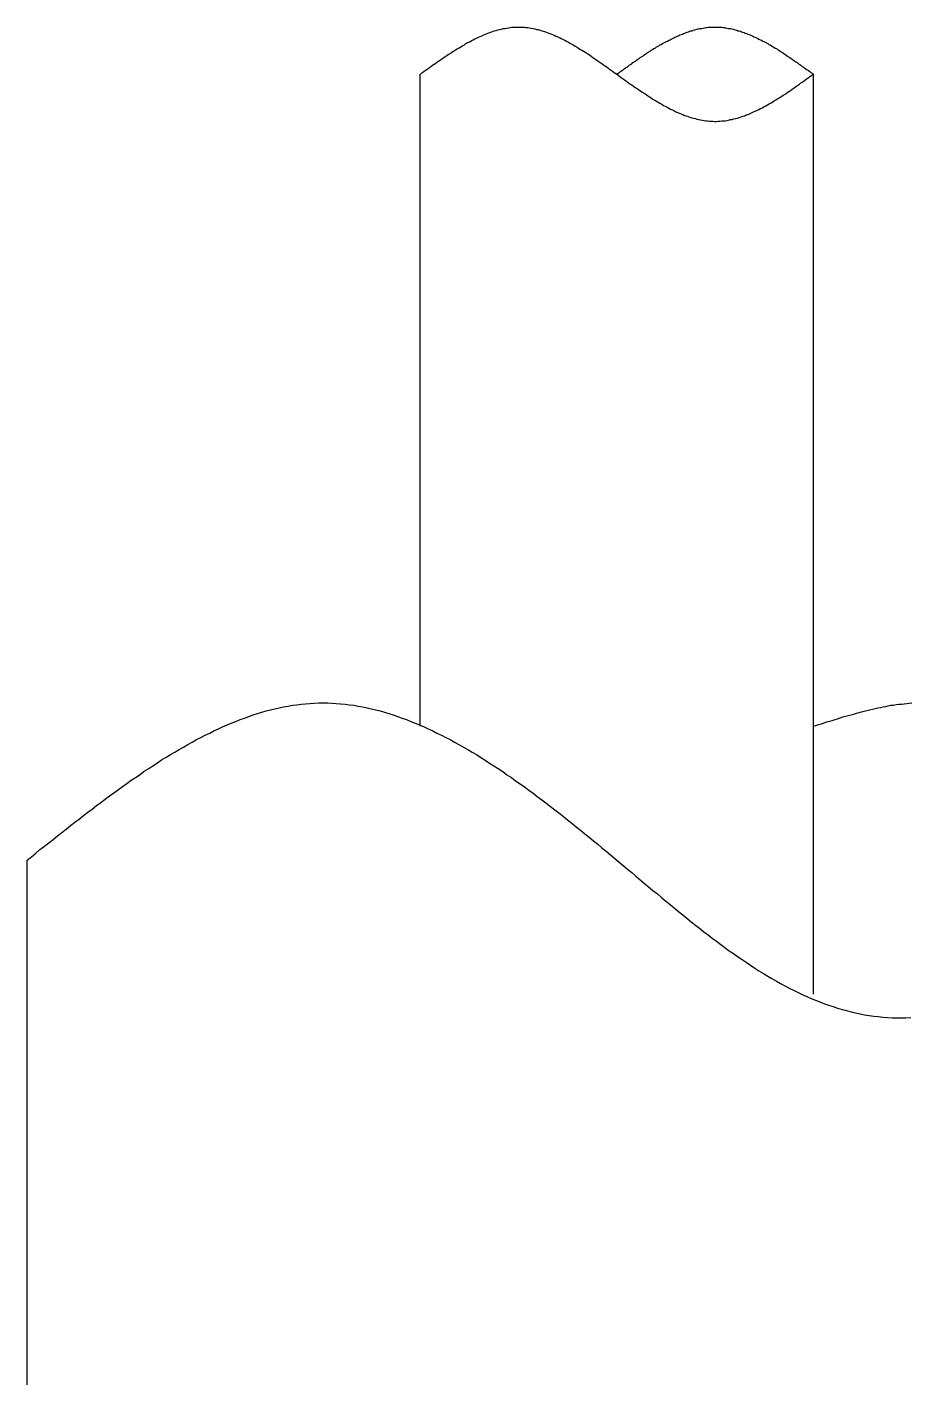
# Model space of a CAD drawing. Extents: x 443 to 1217, y -1921 to -677.
# Drawn here: x 591.05 to 594.7, y -729.96 to -724.38 of the extents above; entities that cross this region are included whole.
import ezdxf

# ---------------------------------------------------------------- set-up
doc = ezdxf.new("R2010")
doc.units = 0
doc.header["$MEASUREMENT"] = 0
doc.layers.add('5', color=7, linetype='CONTINUOUS')

msp = doc.modelspace()

# ---------------------------------------------------------------- linework, layer by layer
at = {"layer": '5', "color": 7}
for p, q in [((592.9816, -724.3997), (592.9892, -724.3976)), ((592.9892, -724.3976), (592.9958, -724.3954)), ((592.9958, -724.3954), (593.0034, -724.3932)), ((593.0034, -724.3932), (593.011, -724.3921)), ((593.011, -724.3921), (593.0187, -724.3899)), ((593.0187, -724.3899), (593.0252, -724.3889)), ((593.0252, -724.3889), (593.0328, -724.3878)), ((593.0328, -724.3878), (593.0405, -724.3867)), ((593.0405, -724.3867), (593.047, -724.3856)), ((593.047, -724.3856), (593.0546, -724.3845)), ((593.0546, -724.3845), (593.0623, -724.3845)), ((593.0623, -724.3845), (593.0688, -724.3834)), ((593.0688, -724.3834), (593.0764, -724.3834)), ((593.0764, -724.3834), (593.0841, -724.3834)), ((593.0841, -724.3834), (593.0906, -724.3834)), ((593.0906, -724.3834), (593.0982, -724.3845)), ((593.0982, -724.3845), (593.1059, -724.3845)), ((593.1059, -724.3845), (593.1124, -724.3856)), ((593.1124, -724.3856), (593.12, -724.3856)), ((593.12, -724.3856), (593.1276, -724.3867)), ((593.1276, -724.3867), (593.1342, -724.3878)), ((593.1342, -724.3878), (593.1418, -724.3899)), ((593.1418, -724.3899), (593.1494, -724.391)), ((593.1494, -724.391), (593.156, -724.3932)), ((593.156, -724.3932), (593.1636, -724.3943)), ((593.1636, -724.3943), (593.1712, -724.3965)), ((593.1712, -724.3965), (593.1778, -724.3987)), ((593.799, -724.3987), (593.8044, -724.3965)), ((593.8044, -724.3965), (593.8088, -724.3954)), ((593.8088, -724.3954), (593.8142, -724.3943)), ((593.8142, -724.3943), (593.8197, -724.3921)), ((593.8197, -724.3921), (593.824, -724.391)), ((593.824, -724.391), (593.8295, -724.3899)), ((593.8295, -724.3899), (593.8349, -724.3889)), ((593.8349, -724.3889), (593.8393, -724.3889)), ((593.8393, -724.3889), (593.8448, -724.3878)), ((593.8448, -724.3878), (593.8502, -724.3867)), ((593.8502, -724.3867), (593.8557, -724.3856)), ((593.8557, -724.3856), (593.86, -724.3856)), ((593.86, -724.3856), (593.8655, -724.3845)), ((593.8655, -724.3845), (593.8709, -724.3845)), ((593.8709, -724.3845), (593.8753, -724.3845)), ((593.8753, -724.3845), (593.8807, -724.3834)), ((593.8807, -724.3834), (593.8862, -724.3834)), ((593.8862, -724.3834), (593.8905, -724.3834)), ((593.8905, -724.3834), (593.896, -724.3834)), ((593.896, -724.3834), (593.9014, -724.3834)), ((593.9014, -724.3834), (593.9058, -724.3834)), ((593.9058, -724.3834), (593.9112, -724.3845)), ((593.9112, -724.3845), (593.9167, -724.3845)), ((593.9167, -724.3845), (593.921, -724.3845)), ((593.921, -724.3845), (593.9265, -724.3856)), ((593.9265, -724.3856), (593.9319, -724.3856)), ((593.9319, -724.3856), (593.9363, -724.3867)), ((593.9363, -724.3867), (593.9417, -724.3878)), ((593.9417, -724.3878), (593.9472, -724.3889)), ((593.9472, -724.3889), (593.9526, -724.3889)), ((593.9526, -724.3889), (593.957, -724.3899)), ((593.957, -724.3899), (593.9625, -724.391)), ((593.9625, -724.391), (593.9679, -724.3921)), ((593.9679, -724.3921), (593.9723, -724.3943)), ((593.9723, -724.3943), (593.9777, -724.3954)), ((593.9777, -724.3954), (593.9832, -724.3965)), ((593.9832, -724.3965), (593.9875, -724.3987)), ((592.8585, -724.4564), (592.865, -724.4521)), ((592.865, -724.4521), (592.8726, -724.4477)), ((592.8726, -724.4477), (592.8803, -724.4444)), ((592.8803, -724.4444), (592.8868, -724.4401)), ((592.8868, -724.4401), (592.8944, -724.4368)), ((592.8944, -724.4368), (592.9021, -724.4324)), ((592.9021, -724.4324), (592.9086, -724.4292)), ((592.9086, -724.4292), (592.9162, -724.4259)), ((592.9162, -724.4259), (592.9239, -724.4226)), ((592.9239, -724.4226), (592.9304, -724.4194)), ((592.9304, -724.4194), (592.938, -724.4161)), ((592.938, -724.4161), (592.9456, -724.4128)), ((592.9456, -724.4128), (592.9522, -724.4096)), ((592.9522, -724.4096), (592.9598, -724.4074)), ((592.9598, -724.4074), (592.9674, -724.4041)), ((592.9674, -724.4041), (592.974, -724.4019)), ((592.974, -724.4019), (592.9816, -724.3997)), ((593.1778, -724.3987), (593.1854, -724.4008)), ((593.1854, -724.4008), (593.193, -724.403)), ((593.193, -724.403), (593.1996, -724.4063)), ((593.1996, -724.4063), (593.2072, -724.4085)), ((593.2072, -724.4085), (593.2148, -724.4117)), ((593.2148, -724.4117), (593.2225, -724.4139)), ((593.2225, -724.4139), (593.229, -724.4172)), ((593.229, -724.4172), (593.2366, -724.4205)), ((593.2366, -724.4205), (593.2443, -724.4237)), ((593.2443, -724.4237), (593.2508, -724.427)), ((593.2508, -724.427), (593.2584, -724.4303)), ((593.2584, -724.4303), (593.2661, -724.4346)), ((593.2661, -724.4346), (593.2726, -724.4379)), ((593.2726, -724.4379), (593.2802, -724.4423)), ((593.2802, -724.4423), (593.2879, -724.4455)), ((593.2879, -724.4455), (593.2944, -724.4499)), ((593.2944, -724.4499), (593.302, -724.4542)), ((593.6715, -724.4553), (593.6769, -724.4521)), ((593.6769, -724.4521), (593.6813, -724.4488)), ((593.6813, -724.4488), (593.6867, -724.4466)), ((593.6867, -724.4466), (593.6922, -724.4433)), ((593.6922, -724.4433), (593.6965, -724.4412)), ((593.6965, -724.4412), (593.702, -724.4379)), ((593.702, -724.4379), (593.7074, -724.4357)), ((593.7074, -724.4357), (593.7118, -724.4335)), ((593.7118, -724.4335), (593.7172, -724.4303)), ((593.7172, -724.4303), (593.7227, -724.4281)), ((593.7227, -724.4281), (593.7271, -724.4259)), ((593.7271, -724.4259), (593.7325, -724.4237)), ((593.7325, -724.4237), (593.7379, -724.4215)), ((593.7379, -724.4215), (593.7434, -724.4183)), ((593.7434, -724.4183), (593.7478, -724.4161)), ((593.7478, -724.4161), (593.7532, -724.4139)), ((593.7532, -724.4139), (593.7587, -724.4128)), ((593.7587, -724.4128), (593.763, -724.4106)), ((593.763, -724.4106), (593.7685, -724.4085)), ((593.7685, -724.4085), (593.7739, -724.4063)), ((593.7739, -724.4063), (593.7783, -724.4052)), ((593.7783, -724.4052), (593.7837, -724.403)), ((593.7837, -724.403), (593.7892, -724.4008)), ((593.7892, -724.4008), (593.7935, -724.3997)), ((593.7935, -724.3997), (593.799, -724.3987)), ((593.9875, -724.3987), (593.993, -724.3997)), ((593.993, -724.3997), (593.9984, -724.4008)), ((593.9984, -724.4008), (594.0028, -724.403)), ((594.0028, -724.403), (594.0082, -724.4052)), ((594.0082, -724.4052), (594.0137, -724.4063)), ((594.0137, -724.4063), (594.018, -724.4085)), ((594.018, -724.4085), (594.0235, -724.4106)), ((594.0235, -724.4106), (594.0289, -724.4128)), ((594.0289, -724.4128), (594.0333, -724.4139)), ((594.0333, -724.4139), (594.0387, -724.4161)), ((594.0387, -724.4161), (594.0442, -724.4183)), ((594.0442, -724.4183), (594.0496, -724.4215)), ((594.0496, -724.4215), (594.054, -724.4237)), ((594.054, -724.4237), (594.0594, -724.4259)), ((594.0594, -724.4259), (594.0649, -724.4281)), ((594.0649, -724.4281), (594.0693, -724.4303)), ((594.0693, -724.4303), (594.0747, -724.4335)), ((594.0747, -724.4335), (594.0802, -724.4357)), ((594.0802, -724.4357), (594.0845, -724.4379)), ((594.0845, -724.4379), (594.09, -724.4412)), ((594.09, -724.4412), (594.0954, -724.4433)), ((594.0954, -724.4433), (594.0998, -724.4466)), ((594.0998, -724.4466), (594.1052, -724.4488)), ((594.1052, -724.4488), (594.1107, -724.4521)), ((594.1107, -724.4521), (594.115, -724.4553)), ((592.7702, -724.5109), (592.7778, -724.5066)), ((592.7778, -724.5066), (592.7854, -724.5011)), ((592.7854, -724.5011), (592.792, -724.4967)), ((592.792, -724.4967), (592.7996, -724.4924)), ((592.7996, -724.4924), (592.8072, -724.4869)), ((592.8072, -724.4869), (592.8138, -724.4826)), ((592.8138, -724.4826), (592.8214, -724.4782)), ((592.8214, -724.4782), (592.829, -724.4739)), ((592.829, -724.4739), (592.8367, -724.4695)), ((592.8367, -724.4695), (592.8432, -724.4651)), ((592.8432, -724.4651), (592.8508, -724.4608)), ((592.8508, -724.4608), (592.8585, -724.4564)), ((593.302, -724.4542), (593.3096, -724.4586)), ((593.3096, -724.4586), (593.3162, -724.463)), ((593.3162, -724.463), (593.3238, -724.4673)), ((593.3238, -724.4673), (593.3314, -724.4717)), ((593.3314, -724.4717), (593.338, -724.476)), ((593.338, -724.476), (593.3456, -724.4804)), ((593.3456, -724.4804), (593.3532, -724.4848)), ((593.3532, -724.4848), (593.3598, -724.4891)), ((593.3598, -724.4891), (593.3674, -724.4946)), ((593.3674, -724.4946), (593.375, -724.4989)), ((593.375, -724.4989), (593.3816, -724.5044)), ((593.3816, -724.5044), (593.3892, -724.5087)), ((593.3892, -724.5087), (593.3968, -724.5142)), ((593.5843, -724.5098), (593.5897, -724.5066)), ((593.5897, -724.5066), (593.5952, -724.5033)), ((593.5952, -724.5033), (593.5995, -724.5)), ((593.5995, -724.5), (593.605, -724.4957)), ((593.605, -724.4957), (593.6104, -724.4924)), ((593.6104, -724.4924), (593.6148, -724.4891)), ((593.6148, -724.4891), (593.6202, -724.4858)), ((593.6202, -724.4858), (593.6257, -724.4826)), ((593.6257, -724.4826), (593.6301, -724.4793)), ((593.6301, -724.4793), (593.6355, -724.476)), ((593.6355, -724.476), (593.641, -724.4728)), ((593.641, -724.4728), (593.6464, -724.4706)), ((593.6464, -724.4706), (593.6508, -724.4673)), ((593.6508, -724.4673), (593.6562, -724.464)), ((593.6562, -724.464), (593.6617, -724.4608)), ((593.6617, -724.4608), (593.666, -724.4575)), ((593.666, -724.4575), (593.6715, -724.4553)), ((594.115, -724.4553), (594.1205, -724.4575)), ((594.1205, -724.4575), (594.1259, -724.4608)), ((594.1259, -724.4608), (594.1303, -724.464)), ((594.1303, -724.464), (594.1357, -724.4673)), ((594.1357, -724.4673), (594.1412, -724.4706)), ((594.1412, -724.4706), (594.1466, -724.4728)), ((594.1466, -724.4728), (594.151, -724.476)), ((594.151, -724.476), (594.1564, -724.4793)), ((594.1564, -724.4793), (594.1619, -724.4826)), ((594.1619, -724.4826), (594.1663, -724.4858)), ((594.1663, -724.4858), (594.1717, -724.4891)), ((594.1717, -724.4891), (594.1771, -724.4924)), ((594.1771, -724.4924), (594.1815, -724.4957)), ((594.1815, -724.4957), (594.187, -724.5)), ((594.187, -724.5), (594.1924, -724.5033)), ((594.1924, -724.5033), (594.1968, -724.5066)), ((594.1968, -724.5066), (594.2022, -724.5098)), ((592.6906, -724.5676), (592.6983, -724.5621)), ((592.6983, -724.5621), (592.7048, -724.5578)), ((592.7048, -724.5578), (592.7124, -724.5523)), ((592.7124, -724.5523), (592.7201, -724.5469)), ((592.7201, -724.5469), (592.7266, -724.5414)), ((592.7266, -724.5414), (592.7342, -724.5371)), ((592.7342, -724.5371), (592.7418, -724.5316)), ((592.7418, -724.5316), (592.7484, -724.5262)), ((592.7484, -724.5262), (592.756, -724.5218)), ((592.756, -724.5218), (592.7636, -724.5164)), ((592.7636, -724.5164), (592.7702, -724.5109)), ((593.3968, -724.5142), (593.4045, -724.5185)), ((593.4045, -724.5185), (593.411, -724.524)), ((593.411, -724.524), (593.4186, -724.5294)), ((593.4186, -724.5294), (593.4263, -724.5338)), ((593.4263, -724.5338), (593.4328, -724.5392)), ((593.4328, -724.5392), (593.4404, -724.5447)), ((593.4404, -724.5447), (593.4481, -724.5491)), ((593.4481, -724.5491), (593.4546, -724.5545)), ((593.4546, -724.5545), (593.4622, -724.56)), ((593.4622, -724.56), (593.4699, -724.5654)), ((593.4699, -724.5654), (593.4764, -724.5709)), ((593.5025, -724.5676), (593.508, -724.5632)), ((593.508, -724.5632), (593.5134, -724.56)), ((593.5134, -724.56), (593.5178, -724.5567)), ((593.5178, -724.5567), (593.5233, -724.5523)), ((593.5233, -724.5523), (593.5287, -724.5491)), ((593.5287, -724.5491), (593.5331, -724.5458)), ((593.5331, -724.5458), (593.5385, -724.5414)), ((593.5385, -724.5414), (593.544, -724.5382)), ((593.544, -724.5382), (593.5494, -724.5349)), ((593.5494, -724.5349), (593.5538, -724.5305)), ((593.5538, -724.5305), (593.5592, -724.5273)), ((593.5592, -724.5273), (593.5647, -724.524)), ((593.5647, -724.524), (593.569, -724.5207)), ((593.569, -724.5207), (593.5745, -724.5164)), ((593.5745, -724.5164), (593.5799, -724.5131)), ((593.5799, -724.5131), (593.5843, -724.5098)), ((594.2022, -724.5098), (594.2077, -724.5131)), ((594.2077, -724.5131), (594.212, -724.5164)), ((594.212, -724.5164), (594.2175, -724.5207)), ((594.2175, -724.5207), (594.2229, -724.524)), ((594.2229, -724.524), (594.2273, -724.5273)), ((594.2273, -724.5273), (594.2327, -724.5305)), ((594.2327, -724.5305), (594.2382, -724.5349)), ((594.2382, -724.5349), (594.2436, -724.5382)), ((594.2436, -724.5382), (594.248, -724.5414)), ((594.248, -724.5414), (594.2534, -724.5458)), ((594.2534, -724.5458), (594.2589, -724.5491)), ((594.2589, -724.5491), (594.2632, -724.5523)), ((594.2632, -724.5523), (594.2687, -724.5567)), ((594.2687, -724.5567), (594.2741, -724.56)), ((594.2741, -724.56), (594.2785, -724.5632)), ((594.2785, -724.5632), (594.284, -724.5676)), ((592.6765, -724.5785), (592.683, -724.573)), ((592.683, -724.573), (592.6906, -724.5676)), ((593.4764, -724.5709), (593.484, -724.5752)), ((593.484, -724.5752), (593.4916, -724.5807)), ((593.4873, -724.5785), (593.4927, -724.5741)), ((593.4916, -724.5807), (593.4982, -724.5861)), ((593.4927, -724.5741), (593.4982, -724.5709)), ((593.4982, -724.5709), (593.5025, -724.5676)), ((593.4982, -724.5861), (593.5058, -724.5916)), ((593.5058, -724.5916), (593.5134, -724.597)), ((593.5134, -724.597), (593.52, -724.6014)), ((593.52, -724.6014), (593.5276, -724.6068)), ((593.5276, -724.6068), (593.5352, -724.6123)), ((593.5352, -724.6123), (593.5418, -724.6177)), ((593.5418, -724.6177), (593.5494, -724.6221)), ((594.2338, -724.6253), (594.2414, -724.6199)), ((594.2414, -724.6199), (594.248, -724.6144)), ((594.248, -724.6144), (594.2556, -724.6101)), ((594.2556, -724.6101), (594.2632, -724.6046)), ((594.2632, -724.6046), (594.2698, -724.5992)), ((594.2698, -724.5992), (594.2774, -724.5937)), ((594.2774, -724.5937), (594.285, -724.5883)), ((594.284, -724.5676), (594.2894, -724.5709)), ((594.285, -724.5883), (594.2916, -724.5839)), ((594.2894, -724.5709), (594.2938, -724.5741)), ((594.2916, -724.5839), (594.2992, -724.5785)), ((594.2938, -724.5741), (594.2992, -724.5785)), ((593.5494, -724.6221), (593.557, -724.6275)), ((593.557, -724.6275), (593.5636, -724.633)), ((593.5636, -724.633), (593.5712, -724.6373)), ((593.5712, -724.6373), (593.5788, -724.6428)), ((593.5788, -724.6428), (593.5854, -724.6471)), ((593.5854, -724.6471), (593.593, -724.6526)), ((593.593, -724.6526), (593.6006, -724.6569)), ((593.6006, -724.6569), (593.6083, -724.6624)), ((593.6083, -724.6624), (593.6148, -724.6668)), ((593.6148, -724.6668), (593.6224, -724.6722)), ((593.6224, -724.6722), (593.6301, -724.6766)), ((593.6301, -724.6766), (593.6366, -724.6809)), ((594.1532, -724.6787), (594.1608, -724.6744)), ((594.1608, -724.6744), (594.1684, -724.6689)), ((594.1684, -724.6689), (594.175, -724.6646)), ((594.175, -724.6646), (594.1826, -724.6602)), ((594.1826, -724.6602), (594.1902, -724.6548)), ((594.1902, -724.6548), (594.1979, -724.6504)), ((594.1979, -724.6504), (594.2044, -724.645)), ((594.2044, -724.645), (594.212, -724.6406)), ((594.212, -724.6406), (594.2197, -724.6352)), ((594.2197, -724.6352), (594.2262, -724.6297)), ((594.2262, -724.6297), (594.2338, -724.6253)), ((593.6366, -724.6809), (593.6442, -724.6853)), ((593.6442, -724.6853), (593.6519, -724.6896)), ((593.6519, -724.6896), (593.6584, -724.694)), ((593.6584, -724.694), (593.666, -724.6984)), ((593.666, -724.6984), (593.6737, -724.7027)), ((593.6737, -724.7027), (593.6802, -724.7071)), ((593.6802, -724.7071), (593.6878, -724.7103)), ((593.6878, -724.7103), (593.6954, -724.7147)), ((593.6954, -724.7147), (593.702, -724.718)), ((593.702, -724.718), (593.7096, -724.7223)), ((593.7096, -724.7223), (593.7172, -724.7256)), ((593.7172, -724.7256), (593.7238, -724.7289)), ((593.7238, -724.7289), (593.7314, -724.7332)), ((594.0518, -724.7343), (594.0594, -724.7311)), ((594.0594, -724.7311), (594.066, -724.7278)), ((594.066, -724.7278), (594.0736, -724.7245)), ((594.0736, -724.7245), (594.0812, -724.7202)), ((594.0812, -724.7202), (594.0878, -724.7169)), ((594.0878, -724.7169), (594.0954, -724.7125)), ((594.0954, -724.7125), (594.103, -724.7093)), ((594.103, -724.7093), (594.1096, -724.7049)), ((594.1096, -724.7049), (594.1172, -724.7005)), ((594.1172, -724.7005), (594.1248, -724.6962)), ((594.1248, -724.6962), (594.1314, -724.6918)), ((594.1314, -724.6918), (594.139, -724.6875)), ((594.139, -724.6875), (594.1466, -724.6831)), ((594.1466, -724.6831), (594.1532, -724.6787)), ((593.7314, -724.7332), (593.739, -724.7365)), ((593.739, -724.7365), (593.7456, -724.7387)), ((593.7456, -724.7387), (593.7532, -724.742)), ((593.7532, -724.742), (593.7608, -724.7452)), ((593.7608, -724.7452), (593.7674, -724.7485)), ((593.7674, -724.7485), (593.775, -724.7507)), ((593.775, -724.7507), (593.7826, -724.7529)), ((593.7826, -724.7529), (593.7892, -724.7561)), ((593.7892, -724.7561), (593.7968, -724.7583)), ((593.7968, -724.7583), (593.8044, -724.7605)), ((593.8044, -724.7605), (593.8121, -724.7616)), ((593.8121, -724.7616), (593.8186, -724.7638)), ((593.8186, -724.7638), (593.8262, -724.7659)), ((593.8262, -724.7659), (593.8339, -724.767)), ((593.8339, -724.767), (593.8404, -724.7681)), ((593.8404, -724.7681), (593.848, -724.7692)), ((593.848, -724.7692), (593.8557, -724.7703)), ((593.8557, -724.7703), (593.8622, -724.7714)), ((593.8622, -724.7714), (593.8698, -724.7725)), ((593.8698, -724.7725), (593.8774, -724.7725)), ((593.8774, -724.7725), (593.884, -724.7725)), ((593.884, -724.7725), (593.8916, -724.7736)), ((593.8916, -724.7736), (593.8992, -724.7736)), ((593.8992, -724.7736), (593.9058, -724.7725)), ((593.9058, -724.7725), (593.9134, -724.7725)), ((593.9134, -724.7725), (593.921, -724.7714)), ((593.921, -724.7714), (593.9276, -724.7714)), ((593.9276, -724.7714), (593.9352, -724.7703)), ((593.9352, -724.7703), (593.9428, -724.7692)), ((593.9428, -724.7692), (593.9494, -724.7681)), ((593.9494, -724.7681), (593.957, -724.7659)), ((593.957, -724.7659), (593.9646, -724.7648)), ((593.9646, -724.7648), (593.9712, -724.7627)), ((593.9712, -724.7627), (593.9788, -724.7616)), ((593.9788, -724.7616), (593.9864, -724.7594)), ((593.9864, -724.7594), (593.9941, -724.7572)), ((593.9941, -724.7572), (594.0006, -724.7539)), ((594.0006, -724.7539), (594.0082, -724.7518)), ((594.0082, -724.7518), (594.0159, -724.7496)), ((594.0159, -724.7496), (594.0224, -724.7463)), ((594.0224, -724.7463), (594.03, -724.7441)), ((594.03, -724.7441), (594.0377, -724.7409)), ((594.0377, -724.7409), (594.0442, -724.7376)), ((594.0442, -724.7376), (594.0518, -724.7343)), ((592.1305, -727.1886), (592.149, -727.1853)), ((592.149, -727.1853), (592.1664, -727.1832)), ((592.1664, -727.1832), (592.1849, -727.181)), ((592.1849, -727.181), (592.2024, -727.1788)), ((592.2024, -727.1788), (592.2209, -727.1777)), ((592.2209, -727.1777), (592.2384, -727.1766)), ((592.2384, -727.1766), (592.2569, -727.1755)), ((592.2569, -727.1755), (592.2754, -727.1755)), ((592.2754, -727.1755), (592.2928, -727.1755)), ((592.2928, -727.1755), (592.3114, -727.1766)), ((592.3114, -727.1766), (592.3288, -727.1777)), ((592.3288, -727.1777), (592.3473, -727.1788)), ((592.3473, -727.1788), (592.3659, -727.181)), ((592.3659, -727.181), (592.3833, -727.1832)), ((592.3833, -727.1832), (592.4018, -727.1853)), ((592.4018, -727.1853), (592.4193, -727.1886)), ((594.5978, -727.1897), (594.6087, -727.1875)), ((594.6087, -727.1875), (594.6196, -727.1853)), ((594.6196, -727.1853), (594.6305, -727.1843)), ((594.6305, -727.1843), (594.6414, -727.1821)), ((594.6414, -727.1821), (594.6523, -727.181)), ((594.6523, -727.181), (594.6632, -727.1799)), ((594.6632, -727.1799), (594.6741, -727.1788)), ((594.6741, -727.1788), (594.685, -727.1777)), ((594.685, -727.1777), (594.6948, -727.1766)), ((594.6948, -727.1766), (594.7057, -727.1755)), ((591.9321, -727.2442), (591.9506, -727.2377)), ((591.9506, -727.2377), (591.9681, -727.2311)), ((591.9681, -727.2311), (591.9866, -727.2246)), ((591.9866, -727.2246), (592.004, -727.2191)), ((592.004, -727.2191), (592.0226, -727.2137)), ((592.0226, -727.2137), (592.04, -727.2082)), ((592.04, -727.2082), (592.0585, -727.2039)), ((592.0585, -727.2039), (592.076, -727.1995)), ((592.076, -727.1995), (592.0945, -727.1952)), ((592.0945, -727.1952), (592.1119, -727.1919)), ((592.1119, -727.1919), (592.1305, -727.1886)), ((592.4193, -727.1886), (592.4378, -727.1919)), ((592.4378, -727.1919), (592.4563, -727.1952)), ((592.4563, -727.1952), (592.4738, -727.1995)), ((592.4738, -727.1995), (592.4923, -727.2039)), ((592.4923, -727.2039), (592.5108, -727.2082)), ((592.5108, -727.2082), (592.5282, -727.2137)), ((592.5282, -727.2137), (592.5468, -727.2191)), ((592.5468, -727.2191), (592.5642, -727.2246)), ((592.5642, -727.2246), (592.5827, -727.2311)), ((592.5827, -727.2311), (592.6013, -727.2377)), ((592.6013, -727.2377), (592.6187, -727.2442)), ((594.3886, -727.2442), (594.3995, -727.2409)), ((594.3995, -727.2409), (594.4104, -727.2366)), ((594.4104, -727.2366), (594.4213, -727.2333)), ((594.4213, -727.2333), (594.4322, -727.23)), ((594.4322, -727.23), (594.4431, -727.2278)), ((594.4431, -727.2278), (594.4551, -727.2246)), ((594.4551, -727.2246), (594.466, -727.2213)), ((594.466, -727.2213), (594.4769, -727.218)), ((594.4769, -727.218), (594.4877, -727.2148)), ((594.4877, -727.2148), (594.4986, -727.2126)), ((594.4986, -727.2126), (594.5095, -727.2093)), ((594.5095, -727.2093), (594.5204, -727.206)), ((594.5204, -727.206), (594.5313, -727.2039)), ((594.5313, -727.2039), (594.5433, -727.2017)), ((594.5433, -727.2017), (594.5542, -727.1984)), ((594.5542, -727.1984), (594.5651, -727.1962)), ((594.5651, -727.1962), (594.576, -727.1941)), ((594.576, -727.1941), (594.5869, -727.1919)), ((594.5869, -727.1919), (594.5978, -727.1897)), ((591.7883, -727.3085), (591.8068, -727.2998)), ((591.8068, -727.2998), (591.8242, -727.2911)), ((591.8242, -727.2911), (591.8427, -727.2823)), ((591.8427, -727.2823), (591.8602, -727.2747)), ((591.8602, -727.2747), (591.8787, -727.266)), ((591.8787, -727.266), (591.8961, -727.2584)), ((591.8961, -727.2584), (591.9147, -727.2518)), ((591.9147, -727.2518), (591.9321, -727.2442)), ((592.6187, -727.2442), (592.6372, -727.2518)), ((592.6372, -727.2518), (592.6547, -727.2584)), ((592.6547, -727.2584), (592.6732, -727.266)), ((592.6732, -727.266), (592.6917, -727.2747)), ((592.6917, -727.2747), (592.7092, -727.2823)), ((592.7092, -727.2823), (592.7277, -727.2911)), ((592.7277, -727.2911), (592.7451, -727.2998)), ((592.7451, -727.2998), (592.7636, -727.3085)), ((594.2992, -727.2714), (594.3101, -727.2682)), ((594.3101, -727.2682), (594.321, -727.2649)), ((594.321, -727.2649), (594.333, -727.2616)), ((594.333, -727.2616), (594.3439, -727.2573)), ((594.3439, -727.2573), (594.3548, -727.254)), ((594.3548, -727.254), (594.3657, -727.2507)), ((594.3657, -727.2507), (594.3766, -727.2475)), ((594.3766, -727.2475), (594.3886, -727.2442)), ((591.6989, -727.3575), (591.7163, -727.3466)), ((591.7163, -727.3466), (591.7349, -727.3368)), ((591.7349, -727.3368), (591.7523, -727.327)), ((591.7523, -727.327), (591.7708, -727.3183)), ((591.7708, -727.3183), (591.7883, -727.3085)), ((592.7636, -727.3085), (592.7822, -727.3183)), ((592.7822, -727.3183), (592.7996, -727.327)), ((592.7996, -727.327), (592.8181, -727.3368)), ((592.8181, -727.3368), (592.8356, -727.3477)), ((592.8356, -727.3477), (592.8541, -727.3575)), ((591.591, -727.4229), (591.6084, -727.4109)), ((591.6084, -727.4109), (591.627, -727.4)), ((591.627, -727.4), (591.6444, -727.3891)), ((591.6444, -727.3891), (591.6629, -727.3782)), ((591.6629, -727.3782), (591.6804, -727.3673)), ((591.6804, -727.3673), (591.6989, -727.3575)), ((592.8541, -727.3575), (592.8726, -727.3684)), ((592.8726, -727.3684), (592.8901, -727.3782)), ((592.8901, -727.3782), (592.9086, -727.3891)), ((592.9086, -727.3891), (592.926, -727.4011)), ((592.926, -727.4011), (592.9446, -727.412)), ((591.5191, -727.4709), (591.5365, -727.4578)), ((591.5365, -727.4578), (591.555, -727.4458)), ((591.555, -727.4458), (591.5725, -727.4349)), ((591.5725, -727.4349), (591.591, -727.4229)), ((592.9446, -727.412), (592.962, -727.424)), ((592.962, -727.424), (592.9805, -727.4349)), ((592.9805, -727.4349), (592.998, -727.4469)), ((592.998, -727.4469), (593.0165, -727.4589)), ((593.0165, -727.4589), (593.0339, -727.472)), ((591.4297, -727.533), (591.4471, -727.521)), ((591.4471, -727.521), (591.4646, -727.5079)), ((591.4646, -727.5079), (591.4831, -727.4949)), ((591.4831, -727.4949), (591.5005, -727.4829)), ((591.5005, -727.4829), (591.5191, -727.4709)), ((593.0339, -727.472), (593.0524, -727.484)), ((593.0524, -727.484), (593.0699, -727.497)), ((593.0699, -727.497), (593.0884, -727.509)), ((593.0884, -727.509), (593.1059, -727.5221)), ((593.1059, -727.5221), (593.1244, -727.5352)), ((591.3578, -727.5864), (591.3752, -727.5733)), ((591.3752, -727.5733), (591.3937, -727.5592)), ((591.3937, -727.5592), (591.4112, -727.5461)), ((591.4112, -727.5461), (591.4297, -727.533)), ((593.1244, -727.5352), (593.1418, -727.5483)), ((593.1418, -727.5483), (593.1593, -727.5613)), ((593.1593, -727.5613), (593.1778, -727.5755)), ((593.1778, -727.5755), (593.1952, -727.5886)), ((591.2858, -727.6409), (591.3033, -727.6267)), ((591.3033, -727.6267), (591.3218, -727.6136)), ((591.3218, -727.6136), (591.3392, -727.5995)), ((591.3392, -727.5995), (591.3578, -727.5864)), ((593.1952, -727.5886), (593.2137, -727.6027)), ((593.2137, -727.6027), (593.2312, -727.6169)), ((593.2312, -727.6169), (593.2486, -727.63)), ((593.2486, -727.63), (593.2671, -727.6442)), ((591.2139, -727.6965), (591.2324, -727.6823)), ((591.2324, -727.6823), (591.2499, -727.6681)), ((591.2499, -727.6681), (591.2673, -727.6551)), ((591.2673, -727.6551), (591.2858, -727.6409)), ((593.2671, -727.6442), (593.2846, -727.6583)), ((593.2846, -727.6583), (593.302, -727.6725)), ((593.302, -727.6725), (593.3205, -727.6867)), ((593.3205, -727.6867), (593.338, -727.7008)), ((591.142, -727.7531), (591.1605, -727.739)), ((591.1605, -727.739), (591.178, -727.7248)), ((591.178, -727.7248), (591.1965, -727.7106)), ((591.1965, -727.7106), (591.2139, -727.6965)), ((593.338, -727.7008), (593.3554, -727.7161)), ((593.3554, -727.7161), (593.3729, -727.7303)), ((593.3729, -727.7303), (593.3914, -727.7444)), ((593.3914, -727.7444), (593.4088, -727.7586)), ((591.0711, -727.8109), (591.0886, -727.7956)), ((591.0886, -727.7956), (591.106, -727.7815)), ((591.106, -727.7815), (591.1245, -727.7673)), ((591.1245, -727.7673), (591.142, -727.7531)), ((593.4088, -727.7586), (593.4263, -727.7738)), ((593.4263, -727.7738), (593.4437, -727.788)), ((593.4437, -727.788), (593.4622, -727.8033)), ((591.0526, -727.8251), (591.0711, -727.8109)), ((593.4622, -727.8033), (593.4797, -727.8174)), ((593.4797, -727.8174), (593.4971, -727.8327)), ((593.4971, -727.8327), (593.5145, -727.8469)), ((593.5145, -727.8469), (593.532, -727.8621)), ((593.532, -727.8621), (593.5494, -727.8763)), ((593.5494, -727.8763), (593.5668, -727.8915)), ((593.5668, -727.8915), (593.5843, -727.9068)), ((593.5843, -727.9068), (593.6017, -727.921)), ((593.6017, -727.921), (593.6192, -727.9351)), ((593.6192, -727.9351), (593.6366, -727.9504)), ((593.6366, -727.9504), (593.6551, -727.9646)), ((593.6551, -727.9646), (593.6726, -727.9798)), ((593.6726, -727.9798), (593.69, -727.994)), ((593.69, -727.994), (593.7074, -728.0082)), ((593.7074, -728.0082), (593.7249, -728.0223)), ((593.7249, -728.0223), (593.7423, -728.0365)), ((593.7423, -728.0365), (593.7597, -728.0507)), ((593.7597, -728.0507), (593.7772, -728.0648)), ((593.7772, -728.0648), (593.7946, -728.079)), ((593.7946, -728.079), (593.8121, -728.0932)), ((593.8121, -728.0932), (593.8295, -728.1062)), ((593.8295, -728.1062), (593.8469, -728.1204)), ((593.8469, -728.1204), (593.8644, -728.1335)), ((593.8644, -728.1335), (593.8818, -728.1466)), ((593.8818, -728.1466), (593.8992, -728.1596)), ((593.8992, -728.1596), (593.9167, -728.1727)), ((593.9167, -728.1727), (593.9341, -728.1858)), ((593.9341, -728.1858), (593.9516, -728.1989)), ((593.9516, -728.1989), (593.969, -728.2109)), ((593.969, -728.2109), (593.9864, -728.2229)), ((593.9864, -728.2229), (594.005, -728.2359)), ((594.005, -728.2359), (594.0224, -728.2468)), ((594.0224, -728.2468), (594.0398, -728.2588)), ((594.0398, -728.2588), (594.0573, -728.2708)), ((594.0573, -728.2708), (594.0747, -728.2817)), ((594.0747, -728.2817), (594.0932, -728.2926)), ((594.0932, -728.2926), (594.1107, -728.3035)), ((594.1107, -728.3035), (594.1281, -728.3133)), ((594.1281, -728.3133), (594.1466, -728.3242)), ((594.1466, -728.3242), (594.1641, -728.334)), ((594.1641, -728.334), (594.1815, -728.3438)), ((594.1815, -728.3438), (594.2, -728.3536)), ((594.2, -728.3536), (594.2175, -728.3624)), ((594.2175, -728.3624), (594.236, -728.3711)), ((594.236, -728.3711), (594.2534, -728.3798)), ((594.2534, -728.3798), (594.272, -728.3874)), ((594.272, -728.3874), (594.2905, -728.3961)), ((594.2905, -728.3961), (594.3079, -728.4038)), ((594.3079, -728.4038), (594.3265, -728.4103)), ((594.3265, -728.4103), (594.345, -728.4179)), ((594.345, -728.4179), (594.3624, -728.4245)), ((594.3624, -728.4245), (594.3809, -728.4299)), ((594.3809, -728.4299), (594.3995, -728.4365)), ((594.3995, -728.4365), (594.418, -728.4419)), ((594.418, -728.4419), (594.4365, -728.4463)), ((594.4365, -728.4463), (594.4551, -728.4517)), ((594.4551, -728.4517), (594.4736, -728.4561)), ((594.4736, -728.4561), (594.4921, -728.4593)), ((594.4921, -728.4593), (594.5106, -728.4637)), ((594.5106, -728.4637), (594.5292, -728.4659)), ((594.5292, -728.4659), (594.5488, -728.4692)), ((594.5488, -728.4692), (594.5673, -728.4713)), ((594.5673, -728.4713), (594.5858, -728.4735)), ((594.5858, -728.4735), (594.6055, -728.4746)), ((594.6055, -728.4746), (594.624, -728.4757)), ((594.624, -728.4757), (594.6436, -728.4757)), ((594.6436, -728.4757), (594.6621, -728.4757)), ((594.6621, -728.4757), (594.6817, -728.4757)), ((594.6817, -728.4757), (594.7014, -728.4746))]:
    msp.add_line(p, q, dxfattribs=at)
at = {"layer": '5', "linetype": 'Continuous'}
for p, q in [((592.676, -727.2717), (592.676, -724.5783)), ((594.2992, -728.3779), (594.2992, -724.5783)), ((591.0528, -732.3004), (591.0528, -727.8248))]:
    msp.add_line(p, q, dxfattribs=at)

doc.saveas('drawing.dxf')
